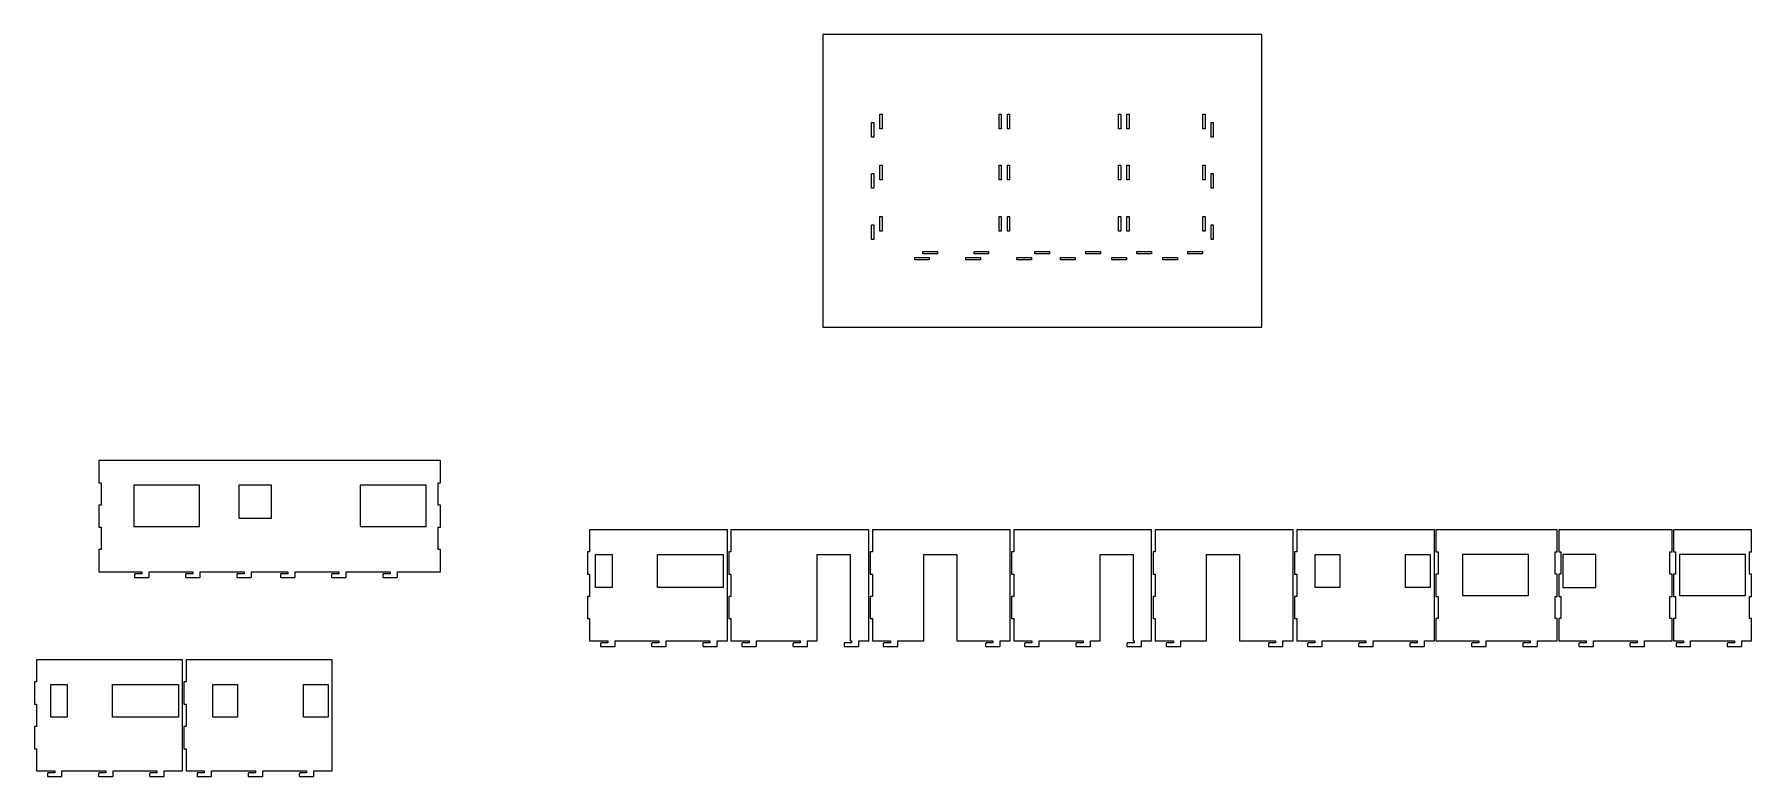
# Model space of a CAD drawing. Header units: inches. Extents: x 6 to 2353, y 10 to 1024.
import ezdxf

# ---------------------------------------------------------------- set-up
doc = ezdxf.new("R2010")
doc.units = ezdxf.units.IN
doc.header["$MEASUREMENT"] = 0
doc.layers.add('Camada1', color=3, linetype='Continuous')
doc.layers.add('Camada2', color=1, linetype='Continuous')

msp = doc.modelspace()

# ---------------------------------------------------------------- linework, layer by layer
at = {"layer": 'Camada1'}
for points in [[(1084, 623.8), (1684, 623.8), (1684, 1023.8), (1084, 1023.8)], [(1150.6, 903.6), (1153.6, 903.6), (1153.6, 883.6), (1150.6, 883.6)], [(1161.9, 914.9), (1164.9, 914.9), (1164.9, 894.9), (1161.9, 894.9)], [(1324.8, 914.9), (1327.8, 914.9), (1327.8, 894.9), (1324.8, 894.9)], [(1336.2, 914.9), (1339.2, 914.9), (1339.2, 894.9), (1336.2, 894.9)], [(1487.9, 914.9), (1490.9, 914.9), (1490.9, 894.9), (1487.9, 894.9)], [(1499.4, 914.9), (1502.4, 914.9), (1502.4, 894.9), (1499.4, 894.9)], [(1603.2, 914.9), (1606.2, 914.9), (1606.2, 894.9), (1603.2, 894.9)], [(1614.5, 903.6), (1617.5, 903.6), (1617.5, 883.6), (1614.5, 883.6)], [(1161.9, 845), (1164.9, 845), (1164.9, 825), (1161.9, 825)], [(1324.8, 845), (1327.8, 845), (1327.8, 825), (1324.8, 825)], [(1336.2, 845), (1339.2, 845), (1339.2, 825), (1336.2, 825)], [(1487.9, 845), (1490.9, 845), (1490.9, 825), (1487.9, 825)], [(1499.4, 845), (1502.4, 845), (1502.4, 825), (1499.4, 825)], [(1603.2, 845), (1606.2, 845), (1606.2, 825), (1603.2, 825)], [(1150.6, 833.8), (1153.6, 833.8), (1153.6, 813.8), (1150.6, 813.8)], [(1614.5, 833.8), (1617.5, 833.8), (1617.5, 813.8), (1614.5, 813.8)], [(1161.9, 775.1), (1164.9, 775.1), (1164.9, 755.1), (1161.9, 755.1)], [(1324.8, 775.1), (1327.8, 775.1), (1327.8, 755.1), (1324.8, 755.1)], [(1336.2, 775.1), (1339.2, 775.1), (1339.2, 755.1), (1336.2, 755.1)], [(1487.9, 775.1), (1490.9, 775.1), (1490.9, 755.1), (1487.9, 755.1)], [(1499.4, 775.1), (1502.4, 775.1), (1502.4, 755.1), (1499.4, 755.1)], [(1603.2, 775.1), (1606.2, 775.1), (1606.2, 755.1), (1603.2, 755.1)], [(1150.6, 763.9), (1153.6, 763.9), (1153.6, 743.9), (1150.6, 743.9)], [(1614.5, 763.9), (1617.5, 763.9), (1617.5, 743.9), (1614.5, 743.9)], [(1209.4, 719.1), (1229.4, 719.1), (1229.4, 716.1), (1209.4, 716.1)], [(1220.6, 727.3), (1240.6, 727.3), (1240.6, 724.3), (1220.6, 724.3)], [(1279.2, 719.1), (1299.2, 719.1), (1299.2, 716.1), (1279.2, 716.1)], [(1290.5, 727.3), (1310.5, 727.3), (1310.5, 724.3), (1290.5, 724.3)], [(1349.1, 719.1), (1369.1, 719.1), (1369.1, 716.1), (1349.1, 716.1)], [(1373.6, 727.3), (1393.6, 727.3), (1393.6, 724.3), (1373.6, 724.3)], [(1408.9, 719.1), (1428.9, 719.1), (1428.9, 716.1), (1408.9, 716.1)], [(1443.5, 727.3), (1463.5, 727.3), (1463.5, 724.3), (1443.5, 724.3)], [(1478.7, 719.1), (1498.7, 719.1), (1498.7, 716.1), (1478.7, 716.1)], [(1512.9, 727.3), (1532.9, 727.3), (1532.9, 724.3), (1512.9, 724.3)], [(1548.6, 719.1), (1568.6, 719.1), (1568.6, 716.1), (1548.6, 716.1)], [(1582.7, 727.3), (1602.7, 727.3), (1602.7, 724.3), (1582.7, 724.3)], [(142.3, 351.9), (232.3, 351.9), (232.3, 408.1), (142.3, 408.1)], [(285.7, 363.1), (330.7, 363.1), (330.7, 408.1), (285.7, 408.1)], [(451.7, 351.9), (541.7, 351.9), (541.7, 408.1), (451.7, 408.1)], [(773.4, 313.7), (795.9, 313.7), (795.9, 268.7), (773.4, 268.7)], [(857.8, 313.7), (947.8, 313.7), (947.8, 268.7), (857.8, 268.7)], [(1756.5, 313.7), (1790.3, 313.7), (1790.3, 268.7), (1756.5, 268.7)], [(1914, 268.7), (1880.3, 268.7), (1880.3, 313.7), (1914, 313.7)], [(1958.2, 257.5), (2048.2, 257.5), (2048.2, 313.7), (1958.2, 313.7)], [(2095.2, 268.7), (2140.2, 268.7), (2140.2, 313.7), (2095.2, 313.7)], [(2254.7, 257.5), (2344.7, 257.5), (2344.7, 313.7), (2254.7, 313.7)], [(28.9, 136.3), (51.4, 136.3), (51.4, 91.3), (28.9, 91.3)], [(113.3, 136.3), (203.3, 136.3), (203.3, 91.3), (113.3, 91.3)], [(250.3, 136.3), (284, 136.3), (284, 91.3), (250.3, 91.3)], [(407.8, 91.3), (374, 91.3), (374, 136.3), (407.8, 136.3)]]:
    msp.add_lwpolyline(points, close=True, dxfattribs=at)
at = {"layer": 'Camada2'}
for points in [[(558.4, 411.5), (561.4, 411.5), (561.4, 441.9), (94.5, 441.9), (94.5, 411.5), (97.5, 411.5), (97.5, 381.1), (94.5, 381.1), (94.5, 350.7), (97.5, 350.7), (97.5, 320.4), (94.5, 320.4), (94.5, 290), (153.2, 290), (153.2, 287.2), (144, 287.2, 0.414214), (143.2, 286.4), (143.2, 283, 0.414214), (144, 282.2), (162.4, 282.2, 0.414214), (163.2, 283), (163.2, 287.2), (163.2, 290), (223.1, 290), (223.1, 287.2), (213.9, 287.2, 0.414214), (213.1, 286.4), (213.1, 283, 0.414214), (213.9, 282.2), (232.3, 282.2, 0.414214), (233.1, 283), (233.1, 287.2), (233.1, 290), (293, 290), (293, 287.2), (283.8, 287.2, 0.414214), (283, 286.4), (283, 283, 0.414214), (283.8, 282.2), (302.2, 282.2, 0.414214), (303, 283), (303, 287.2), (303, 290), (352.7, 290), (352.7, 287.2), (343.5, 287.2, 0.414214), (342.7, 286.4), (342.7, 283, 0.414214), (343.5, 282.2), (361.9, 282.2, 0.414214), (362.7, 283), (362.7, 287.2), (362.7, 290), (422.6, 290), (422.6, 287.2), (413.4, 287.2, 0.414214), (412.6, 286.4), (412.6, 283, 0.414214), (413.4, 282.2), (431.8, 282.2, 0.414214), (432.6, 283), (432.6, 287.2), (432.6, 290), (492.5, 290), (492.5, 287.2), (483.3, 287.2, 0.414214), (482.5, 286.4), (482.5, 283, 0.414214), (483.3, 282.2), (501.7, 282.2, 0.414214), (502.5, 283), (502.5, 287.2), (502.5, 290), (561.4, 290), (561.4, 320.4), (558.4, 320.4), (558.4, 350.7), (561.4, 350.7), (561.4, 381.1), (558.4, 381.1)], [(953.4, 195.6), (953.4, 347.5), (765.1, 347.5), (765.1, 317.1), (762.1, 317.1), (762.1, 286.7), (765.1, 286.7), (765.1, 256.3), (762.1, 256.3), (762.1, 226), (765.1, 226), (765.1, 195.6), (790, 195.6), (790, 192.8), (780.8, 192.8, 0.414214), (780, 192), (780, 188.6, 0.414214), (780.8, 187.8), (799.2, 187.8, 0.414214), (800, 188.6), (800, 192.8), (800, 195.6), (859.8, 195.6), (859.8, 192.8), (850.6, 192.8, 0.414214), (849.8, 192), (849.8, 188.6, 0.414214), (850.6, 187.8), (869, 187.8, 0.414214), (869.8, 188.6), (869.8, 192.8), (869.8, 195.6), (929.7, 195.6), (929.7, 192.8), (920.5, 192.8, 0.414214), (919.7, 192), (919.7, 188.6, 0.414214), (920.5, 187.8), (938.9, 187.8, 0.414214), (939.7, 188.6), (939.7, 192.8), (939.7, 195.6)], [(1146.6, 347.5), (958.4, 347.5), (958.4, 317.1), (955.4, 317.1), (955.4, 286.7), (958.4, 286.7), (958.4, 256.3), (955.4, 256.3), (955.4, 226), (958.4, 226), (958.4, 195.6), (983.2, 195.6), (983.2, 192.8), (974, 192.8, 0.414214), (973.2, 192), (973.2, 188.6, 0.414214), (974, 187.8), (992.4, 187.8, 0.414214), (993.2, 188.6), (993.2, 192.8), (993.2, 195.6), (1053.1, 195.6), (1053.1, 192.8), (1043.9, 192.8, 0.414214), (1043.1, 192), (1043.1, 188.6, 0.414214), (1043.9, 187.8), (1062.3, 187.8, 0.414214), (1063.1, 188.6), (1063.1, 192.8), (1063.1, 195.6), (1076.3, 195.6), (1076.3, 313.7), (1121.3, 313.7), (1121.3, 195.6), (1123, 195.6), (1123, 192.8), (1113.8, 192.8, 0.414214), (1113, 192), (1113, 188.6, 0.414214), (1113.8, 187.8), (1132.2, 187.8, 0.414214), (1133, 188.6), (1133, 192.8), (1133, 195.6), (1146.6, 195.6)], [(1339.9, 347.5), (1151.6, 347.5), (1151.6, 317.1), (1148.6, 317.1), (1148.6, 286.7), (1151.6, 286.7), (1151.6, 256.3), (1148.6, 256.3), (1148.6, 226), (1151.6, 226), (1151.6, 195.6), (1176.5, 195.6), (1176.5, 192.8), (1167.3, 192.8, 0.414214), (1166.5, 192), (1166.5, 188.6, 0.414214), (1167.3, 187.8), (1185.7, 187.8, 0.414214), (1186.5, 188.6), (1186.5, 192.8), (1186.5, 195.6), (1221.8, 195.6), (1221.8, 313.7), (1266.8, 313.7), (1266.8, 195.6), (1316.2, 195.6), (1316.2, 192.8), (1307, 192.8, 0.414214), (1306.2, 192), (1306.2, 188.6, 0.414214), (1307, 187.8), (1325.4, 187.8, 0.414214), (1326.2, 188.6), (1326.2, 192.8), (1326.2, 195.6), (1339.9, 195.6)], [(1533.1, 347.5), (1344.9, 347.5), (1344.9, 317.1), (1341.9, 317.1), (1341.9, 286.7), (1344.9, 286.7), (1344.9, 256.3), (1341.9, 256.3), (1341.9, 226), (1344.9, 226), (1344.9, 195.6), (1369.7, 195.6), (1369.7, 192.8), (1360.5, 192.8, 0.414214), (1359.7, 192), (1359.7, 188.6, 0.414214), (1360.5, 187.8), (1378.9, 187.8, 0.414214), (1379.7, 188.6), (1379.7, 192.8), (1379.7, 195.6), (1439.6, 195.6), (1439.6, 192.8), (1430.4, 192.8, 0.414214), (1429.6, 192), (1429.6, 188.6, 0.414214), (1430.4, 187.8), (1448.8, 187.8, 0.414214), (1449.6, 188.6), (1449.6, 192.8), (1449.6, 195.6), (1462.8, 195.6), (1462.8, 313.7), (1507.8, 313.7), (1507.8, 195.6), (1509.5, 195.6), (1509.5, 192.8), (1500.3, 192.8, 0.414214), (1499.5, 192), (1499.5, 188.6, 0.414214), (1500.3, 187.8), (1518.7, 187.8, 0.414214), (1519.5, 188.6), (1519.5, 192.8), (1519.5, 195.6), (1533.1, 195.6)], [(1726.4, 347.5), (1538.1, 347.5), (1538.1, 317.1), (1535.1, 317.1), (1535.1, 286.7), (1538.1, 286.7), (1538.1, 256.3), (1535.1, 256.3), (1535.1, 226), (1538.1, 226), (1538.1, 195.6), (1563, 195.6), (1563, 192.8), (1553.8, 192.8, 0.414214), (1553, 192), (1553, 188.6, 0.414214), (1553.8, 187.8), (1572.2, 187.8, 0.414214), (1573, 188.6), (1573, 192.8), (1573, 195.6), (1608.3, 195.6), (1608.3, 313.7), (1653.3, 313.7), (1653.3, 195.6), (1702.7, 195.6), (1702.7, 192.8), (1693.5, 192.8, 0.414214), (1692.7, 192), (1692.7, 188.6, 0.414214), (1693.5, 187.8), (1711.9, 187.8, 0.414214), (1712.7, 188.6), (1712.7, 192.8), (1712.7, 195.6), (1726.4, 195.6)], [(1919.6, 195.6), (1919.6, 347.5), (1731.4, 347.5), (1731.4, 317.1), (1728.4, 317.1), (1728.4, 286.7), (1731.4, 286.7), (1731.4, 256.3), (1728.4, 256.3), (1728.4, 226), (1731.4, 226), (1731.4, 195.6), (1756.2, 195.6), (1756.2, 192.8), (1747, 192.8, 0.414214), (1746.2, 192), (1746.2, 188.6, 0.414214), (1747, 187.8), (1765.4, 187.8, 0.414214), (1766.2, 188.6), (1766.2, 192.8), (1766.2, 195.6), (1826.1, 195.6), (1826.1, 192.8), (1816.9, 192.8, 0.414214), (1816.1, 192), (1816.1, 188.6, 0.414214), (1816.9, 187.8), (1835.3, 187.8, 0.414214), (1836.1, 188.6), (1836.1, 192.8), (1836.1, 195.6), (1896, 195.6), (1896, 192.8), (1886.8, 192.8, 0.414214), (1886, 192), (1886, 188.6, 0.414214), (1886.8, 187.8), (1905.2, 187.8, 0.414214), (1906, 188.6), (1906, 192.8), (1906, 195.6)], [(2087.6, 347.5), (1921.6, 347.5), (1921.6, 317.1), (1924.6, 317.1), (1924.6, 286.7), (1921.6, 286.7), (1921.6, 256.3), (1924.6, 256.3), (1924.6, 226), (1921.6, 226), (1921.6, 195.6), (1980.4, 195.6), (1980.4, 192.8), (1971.2, 192.8, 0.414214), (1970.4, 192), (1970.4, 188.6, 0.414214), (1971.2, 187.8), (1989.6, 187.8, 0.414214), (1990.4, 188.6), (1990.4, 192.8), (1990.4, 195.6), (2050.3, 195.6), (2050.3, 192.8), (2041.1, 192.8, 0.414214), (2040.3, 192), (2040.3, 188.6, 0.414214), (2041.1, 187.8), (2059.5, 187.8, 0.414214), (2060.3, 188.6), (2060.3, 192.8), (2060.3, 195.6), (2087.6, 195.6), (2087.6, 226), (2084.6, 226), (2084.6, 256.3), (2087.6, 256.3), (2087.6, 286.7), (2084.6, 286.7), (2084.6, 317.1), (2087.6, 317.1)], [(2244.3, 347.5), (2089.6, 347.5), (2089.6, 317.1), (2092.6, 317.1), (2092.6, 286.7), (2089.6, 286.7), (2089.6, 256.3), (2092.6, 256.3), (2092.6, 226), (2089.6, 226), (2089.6, 195.6), (2127, 195.6), (2127, 192.8), (2117.8, 192.8, 0.414214), (2117, 192), (2117, 188.6, 0.414214), (2117.8, 187.8), (2136.2, 187.8, 0.414214), (2137, 188.6), (2137, 192.8), (2137, 195.6), (2196.9, 195.6), (2196.9, 192.8), (2187.7, 192.8, 0.414214), (2186.9, 192), (2186.9, 188.6, 0.414214), (2187.7, 187.8), (2206.1, 187.8, 0.414214), (2206.9, 188.6), (2206.9, 192.8), (2206.9, 195.6), (2244.3, 195.6), (2244.3, 226), (2241.3, 226), (2241.3, 256.3), (2244.3, 256.3), (2244.3, 286.7), (2241.3, 286.7), (2241.3, 317.1), (2244.3, 317.1)], [(2353.1, 286.7), (2350.1, 286.7), (2350.1, 317.1), (2353.1, 317.1), (2353.1, 347.5), (2246.3, 347.5), (2246.3, 317.1), (2249.3, 317.1), (2249.3, 286.7), (2246.3, 286.7), (2246.3, 256.3), (2249.3, 256.3), (2249.3, 226), (2246.3, 226), (2246.3, 195.6), (2259.8, 195.6), (2259.8, 192.8), (2250.6, 192.8, 0.414214), (2249.8, 192), (2249.8, 188.6, 0.414214), (2250.6, 187.8), (2269, 187.8, 0.414214), (2269.8, 188.6), (2269.8, 192.8), (2269.8, 195.6), (2329.6, 195.6), (2329.6, 192.8), (2320.4, 192.8, 0.414214), (2319.6, 192), (2319.6, 188.6, 0.414214), (2320.4, 187.8), (2338.8, 187.8, 0.414214), (2339.6, 188.6), (2339.6, 192.8), (2339.6, 195.6), (2353.1, 195.6), (2353.1, 226), (2350.1, 226), (2350.1, 256.3), (2353.1, 256.3)], [(208.9, 170), (9.4, 170), (9.4, 139.6), (6.4, 139.6), (6.4, 109.3), (9.4, 109.3), (9.4, 78.9), (6.4, 78.9), (6.4, 48.5), (9.4, 48.5), (9.4, 18.1), (34.2, 18.1), (34.2, 15.3), (25, 15.3, 0.414214), (24.2, 14.5), (24.2, 11.1, 0.414214), (25, 10.3), (43.4, 10.3, 0.414214), (44.2, 11.1), (44.2, 15.3), (44.2, 18.1), (104.1, 18.1), (104.1, 15.3), (94.9, 15.3, 0.414214), (94.1, 14.5), (94.1, 11.1, 0.414214), (94.9, 10.3), (113.3, 10.3, 0.414214), (114.1, 11.1), (114.1, 15.3), (114.1, 18.1), (174, 18.1), (174, 15.3), (164.8, 15.3, 0.414214), (164, 14.5), (164, 11.1, 0.414214), (164.8, 10.3), (183.2, 10.3, 0.414214), (184, 11.1), (184, 15.3), (184, 18.1), (208.9, 18.1)], [(413.4, 170), (213.9, 170), (213.9, 139.6), (210.9, 139.6), (210.9, 109.3), (213.9, 109.3), (213.9, 78.9), (210.9, 78.9), (210.9, 48.5), (213.9, 48.5), (213.9, 18.1), (238.7, 18.1), (238.7, 15.3), (229.5, 15.3, 0.414214), (228.7, 14.5), (228.7, 11.1, 0.414214), (229.5, 10.3), (247.9, 10.3, 0.414214), (248.7, 11.1), (248.7, 15.3), (248.7, 18.1), (308.6, 18.1), (308.6, 15.3), (299.4, 15.3, 0.414214), (298.6, 14.5), (298.6, 11.1, 0.414214), (299.4, 10.3), (317.8, 10.3, 0.414214), (318.6, 11.1), (318.6, 15.3), (318.6, 18.1), (378.5, 18.1), (378.5, 15.3), (369.3, 15.3, 0.414214), (368.5, 14.5), (368.5, 11.1, 0.414214), (369.3, 10.3), (387.7, 10.3, 0.414214), (388.5, 11.1), (388.5, 15.3), (388.5, 18.1), (413.4, 18.1)]]:
    msp.add_lwpolyline(points, format="xyb", close=True, dxfattribs=at)

doc.saveas('drawing.dxf')
